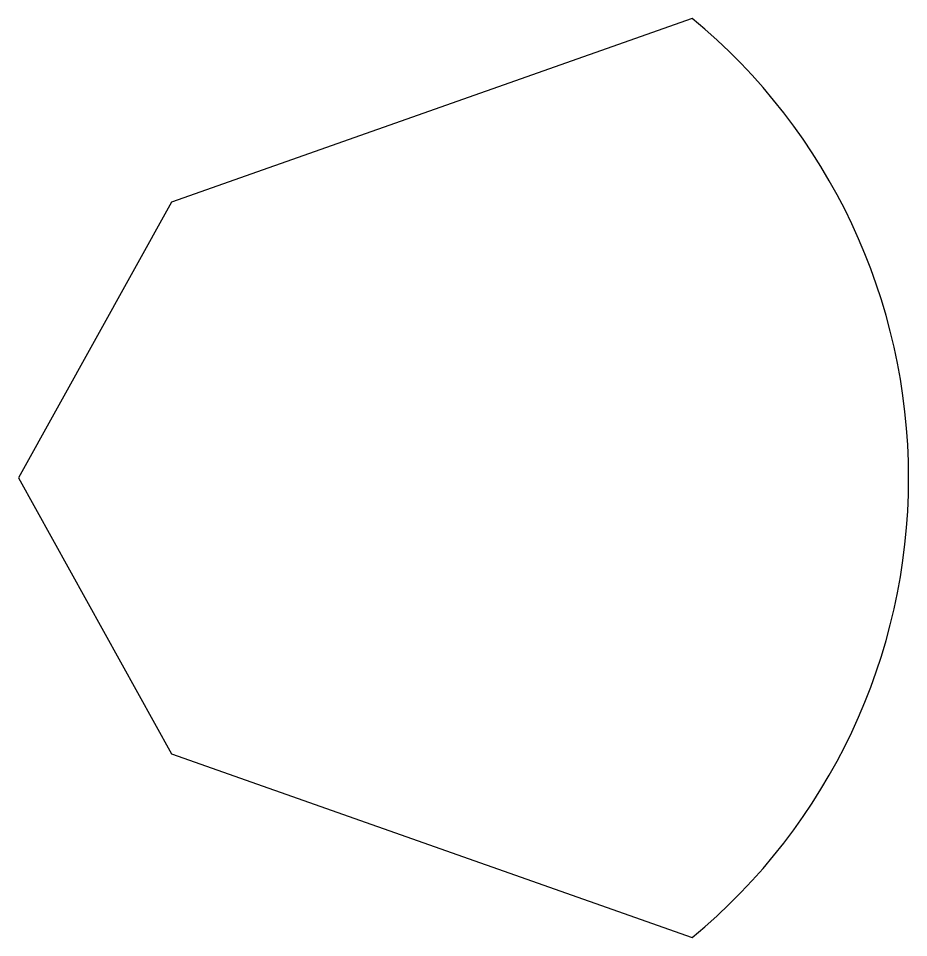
# Model space of a CAD drawing. Header units: millimetres. Extents: x -85 to 60, y -69 to 81.
import ezdxf

# ---------------------------------------------------------------- set-up
doc = ezdxf.new("R2010")
doc.units = ezdxf.units.MM
doc.layers.get('0').update_dxf_attribs({"linetype": 'CONTINUOUS'})

msp = doc.modelspace()

# ---------------------------------------------------------------- linework, layer by layer
msp.add_lwpolyline([(24.51, 80.88), (-60.49, 50.88), (-85.49, 5.88), (-60.49, -39.12), (24.51, -69.12, 0.471083)], format="xyb", close=True)

doc.saveas('drawing.dxf')
